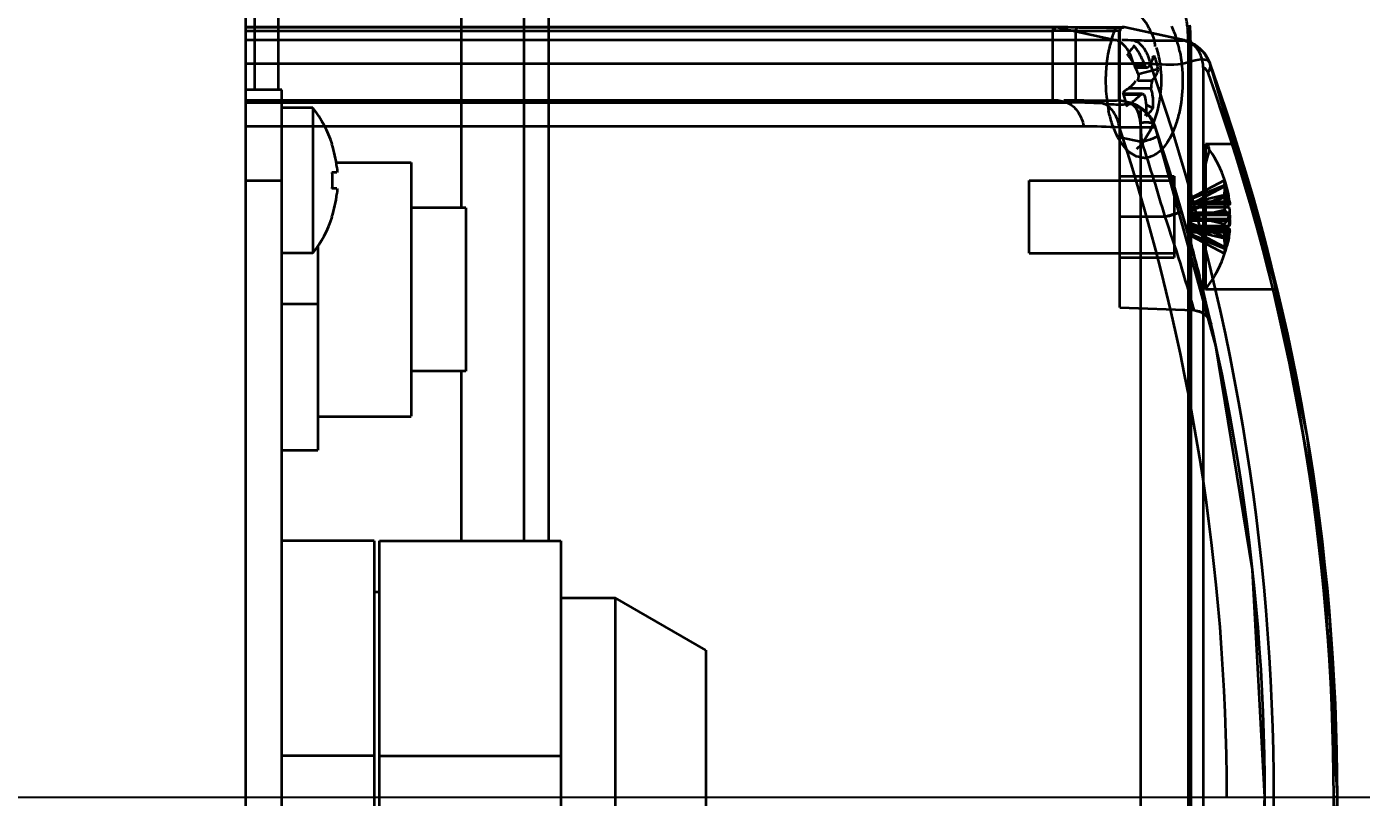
# Model space of a CAD drawing. Header units: millimetres. Extents: x 4086 to 8300, y 123 to 1549.
# Drawn here: x 7056.49 to 7073.06, y 1292.01 to 1301.56 of the extents above; entities that cross this region are included whole.
import ezdxf

# ---------------------------------------------------------------- set-up
doc = ezdxf.new("R2010")
doc.units = ezdxf.units.MM
doc.linetypes.add('PHANTOM', pattern=[0.8, 0.45, -0.05, 0.1, -0.05, 0.1, -0.05])
doc.layers.add('中心线', color=7, linetype='Continuous')
doc.layers.add('标注', color=7, linetype='Continuous', lineweight=25)
doc.layers.add('粗线', color=7, linetype='PHANTOM', lineweight=35)
doc.styles.get("Standard").update_dxf_attribs({"font": 'simsun.ttc'})
doc.dimstyles.new('直线标注', dxfattribs={"dimtxt": 7, "dimasz": 3, "dimexe": 1.25, "dimexo": 0.625, "dimtad": 1, "dimlfac": 4, "dimdsep": 46, "dimtxsty": 'Standard', "dimcen": 2.5, "dimadec": 0, "dimazin": 0, "dimtm": 1e-09, "dimtfac": 1, "dimtmove": 0, "dimatfit": 3, "dimfxl": 1, "dimarcsym": 0})

# ---------------------------------------------------------------- blocks, each defined once
blk = doc.blocks.new('*D2408')
at = {"layer": 'Defpoints', "color": 0}
for p in [(7052.396, 1319.006), (7119.73, 1319.006), (7048.855, 1265.006)]:
    blk.add_point(p, dxfattribs=at)
at = {"layer": '标注', "color": 0, "linetype": 'Continuous', "lineweight": -2}
for p, q in [((7053.021, 1319.006), (7120.98, 1319.006)), ((7119.73, 1268.006), (7119.73, 1316.006)), ((7049.48, 1265.006), (7120.98, 1265.006))]:
    blk.add_line(p, q, dxfattribs=at)
at = {"layer": '标注', "color": 0}
for points in [[(7120.23, 1316.006), (7119.23, 1316.006), (7119.73, 1319.006)], [(7119.23, 1268.006), (7120.23, 1268.006), (7119.73, 1265.006)]]:
    blk.add_solid(points, dxfattribs=at)
at = {"layer": '标注', "color": 0, "insert": (7112.105, 1291.614), "char_height": 7, "attachment_point": 2, "rotation": 90}
blk.add_mtext('240', dxfattribs=at)
blk = doc.blocks.new('*D2409')
at = {"layer": 'Defpoints', "color": 0}
for p in [(7040.188, 1314.506), (7100.535, 1314.506), (7038.47, 1269.506)]:
    blk.add_point(p, dxfattribs=at)
at = {"layer": '标注', "color": 0, "linetype": 'Continuous', "lineweight": -2}
for p, q in [((7040.813, 1314.506), (7101.785, 1314.506)), ((7100.535, 1272.506), (7100.535, 1311.506)), ((7039.095, 1269.506), (7101.785, 1269.506))]:
    blk.add_line(p, q, dxfattribs=at)
at = {"layer": '标注', "color": 0}
for points in [[(7101.035, 1311.506), (7100.035, 1311.506), (7100.535, 1314.506)], [(7100.035, 1272.506), (7101.035, 1272.506), (7100.535, 1269.506)]]:
    blk.add_solid(points, dxfattribs=at)
at = {"layer": '标注', "color": 0, "insert": (7092.91, 1291.867), "char_height": 7, "attachment_point": 2, "rotation": 90}
blk.add_mtext('200', dxfattribs=at)
blk = doc.blocks.new('*D2410')
at = {"layer": 'Defpoints', "color": 0}
for p in [(6993.055, 1307.449), (7059.205, 1269.313), (6993.055, 1247.789)]:
    blk.add_point(p, dxfattribs=at)
at = {"layer": '标注', "color": 0, "linetype": 'Continuous', "lineweight": -2}
for p, q in [((6993.055, 1306.824), (6993.055, 1246.539)), ((7059.205, 1268.688), (7059.205, 1246.539)), ((7056.205, 1247.789), (6996.055, 1247.789))]:
    blk.add_line(p, q, dxfattribs=at)
at = {"layer": '标注', "color": 0}
for points in [[(6996.055, 1248.289), (6996.055, 1247.289), (6993.055, 1247.789)], [(7056.205, 1247.289), (7056.205, 1248.289), (7059.205, 1247.789)]]:
    blk.add_solid(points, dxfattribs=at)
at = {"layer": '标注', "color": 0, "insert": (7026.13, 1259.737), "char_height": 7, "attachment_point": 2}
blk.add_mtext('294{\\A1;\\H0.7x;\\S+0.05^  0;}', dxfattribs=at)

msp = doc.modelspace()

# ---------------------------------------------------------------- linework, layer by layer
at = {"layer": '中心线'}
msp.add_line((6726.11978, 1292.0064), (7085.08608, 1292.0064), dxfattribs=at)
at = {"layer": '粗线', "linetype": 'Continuous'}
for p, q in [((7059.20495, 1314.69942), (7059.20495, 1269.31338)), ((7061.88245, 1303.6254), (7061.88245, 1299.31887)), ((7062.66188, 1303.6254), (7062.66188, 1295.18761)), ((7062.96923, 1295.18761), (7062.96923, 1303.6254)), ((7059.31745, 1302.0189), (7059.31745, 1300.7814)), ((7059.61354, 1300.7814), (7059.61354, 1302.049)), ((7069.41204, 1301.55782), (7059.20495, 1301.5579)), ((7059.20495, 1301.55704), (7069.27703, 1301.55704)), ((7059.20495, 1301.51306), (7069.24138, 1301.51306)), ((7069.22254, 1301.51306), (7069.22254, 1300.64784)), ((7069.27698, 1301.55705), (7070.01402, 1301.39667)), ((7069.76772, 1301.55432), (7069.41204, 1301.55782)), ((7069.50961, 1301.51162), (7069.50961, 1300.64783)), ((7069.88307, 1301.55388), (7069.76772, 1301.55432)), ((7069.9707, 1301.5541), (7069.88307, 1301.55388)), ((7070.04921, 1301.51307), (7070.06007, 1301.5122)), ((7070.04921, 1300.64811), (7070.04921, 1301.5122)), ((7070.06013, 1298.0814), (7070.06013, 1301.52439)), ((7070.10323, 1301.55625), (7070.10927, 1301.55679)), ((7070.1129, 1301.55707), (7070.11467, 1301.55703)), ((7070.85284, 1301.3964), (7070.11467, 1301.55703)), ((7070.85802, 1301.39548), (7070.1147, 1301.55703)), ((7070.01402, 1301.39667), (7059.20495, 1301.39667)), ((7070.17636, 1301.25406), (7070.15752, 1301.23247)), ((7070.20228, 1301.28429), (7070.17636, 1301.25406)), ((7070.90836, 1301.37945), (7070.9385, 1301.37945)), ((7070.90836, 1301.37945), (7070.90836, 1282.63335)), ((7070.9385, 1301.37945), (7070.9385, 1282.63335)), ((7059.20495, 1301.10867), (7070.22715, 1301.10867)), ((7070.36909, 1301.08761), (7070.2378, 1301.08761)), ((7070.38402, 1301.06314), (7070.36909, 1301.08761)), ((7070.4945, 1301.18094), (7070.48428, 1301.20885)), ((7070.52079, 1301.09595), (7070.51276, 1301.12448)), ((7071.18077, 1301.10532), (7071.12104, 1301.21843)), ((7071.18076, 1301.10539), (7071.1799, 1301.1078)), ((7070.40063, 1301.05444), (7070.25382, 1301.05444)), ((7070.28664, 1300.91943), (7070.27195, 1300.89447)), ((7070.53462, 1301.03836), (7070.27931, 1300.97111)), ((7070.40062, 1301.05444), (7070.38402, 1301.06314)), ((7070.41531, 1301.06382), (7070.40062, 1301.05444)), ((7071.09412, 1301.05967), (7071.09412, 1282.95313)), ((7059.65495, 1300.7814), (7059.20495, 1300.7814)), ((7059.65495, 1283.2314), (7059.65495, 1300.7814)), ((7070.09536, 1300.74944), (7070.10476, 1300.72056)), ((7070.16377, 1300.80089), (7070.45377, 1300.80089)), ((7070.46566, 1300.89333), (7070.28385, 1300.89333)), ((7070.45588, 1300.86837), (7070.46566, 1300.89333)), ((7069.28866, 1300.64803), (7059.20495, 1300.64796)), ((7059.20495, 1300.62458), (7069.39644, 1300.62458)), ((7069.39644, 1300.62458), (7069.28866, 1300.64803)), ((7070.16703, 1300.62458), (7070.05928, 1300.64802)), ((7070.10476, 1300.72056), (7070.11377, 1300.69185)), ((7070.11377, 1300.69185), (7070.12237, 1300.66332)), ((7070.34194, 1300.73336), (7070.12237, 1300.73336)), ((7070.12237, 1300.72398), (7070.3223, 1300.72398)), ((7070.13834, 1300.60686), (7070.14571, 1300.57895)), ((7070.16247, 1300.61069), (7070.16701, 1300.62458)), ((7070.3223, 1300.72398), (7070.34194, 1300.73336)), ((7070.34194, 1300.73336), (7070.3585, 1300.72466)), ((7070.3585, 1300.72466), (7070.36852, 1300.70019)), ((7070.38194, 1300.59977), (7070.47247, 1300.55533)), ((7060.04273, 1300.5564), (7059.65495, 1300.5564)), ((7060.04273, 1300.5564), (7060.04273, 1298.7564)), ((7070.3147, 1300.56339), (7070.3147, 1283.44941)), ((7070.38722, 1300.45464), (7070.40309, 1300.47059)), ((7070.45994, 1300.53775), (7070.47247, 1300.55533)), ((7069.61143, 1300.32835), (7059.20495, 1300.32835)), ((7070.34059, 1300.11897), (7070.44488, 1300.28886)), ((7070.5401, 1300.20171), (7070.49786, 1300.32835)), ((7060.2804, 1300.1098), (7060.27743, 1300.10808)), ((7070.33434, 1300.13106), (7070.06013, 1300.19072)), ((7071.12292, 1300.09755), (7071.12259, 1300.10682)), ((7071.51649, 1300.1064), (7071.12292, 1300.1064)), ((7071.12292, 1300.1064), (7071.12292, 1298.3064)), ((7060.33957, 1299.7554), (7060.27743, 1299.7554)), ((7060.33957, 1299.8814), (7061.2637, 1299.8814)), ((7060.3424, 1299.76445), (7060.33957, 1299.7554)), ((7061.2637, 1299.8808), (7061.2637, 1296.732)), ((7059.20495, 1299.6564), (7059.65495, 1299.6564)), ((7060.27908, 1299.59037), (7060.27743, 1299.5574)), ((7060.28007, 1299.68942), (7060.2804, 1299.6564)), ((7068.93513, 1299.6564), (7070.73513, 1299.6564)), ((7068.93513, 1298.7564), (7068.93513, 1299.6564)), ((7070.06013, 1299.71265), (7070.73513, 1299.71265)), ((7070.73513, 1299.71265), (7070.73513, 1298.70015)), ((7070.94438, 1299.44126), (7071.35761, 1299.66079)), ((7070.94438, 1299.42806), (7071.35761, 1299.59881)), ((7071.35761, 1299.59272), (7070.94438, 1299.42609)), ((7071.35761, 1299.58329), (7070.94438, 1299.36375)), ((7071.35761, 1299.59881), (7071.35926, 1299.56978)), ((7071.35926, 1299.57646), (7071.36025, 1299.54656)), ((7060.33957, 1299.5574), (7060.27743, 1299.5574)), ((7060.33957, 1299.5574), (7060.3424, 1299.54835)), ((7060.3424, 1299.52366), (7060.33957, 1299.4899)), ((7060.3424, 1299.54835), (7060.3424, 1299.52366)), ((7071.35761, 1299.47431), (7070.94438, 1299.38092)), ((7071.35761, 1299.46052), (7070.94438, 1299.28978)), ((7070.94438, 1299.28438), (7071.35761, 1299.45101)), ((7070.94438, 1298.97154), (7070.94438, 1299.44126)), ((7071.35761, 1299.46052), (7071.35926, 1299.48423)), ((7071.35926, 1299.47527), (7071.35761, 1299.45101)), ((7071.35926, 1299.47527), (7071.36025, 1299.50769)), ((7071.36025, 1299.55382), (7071.36058, 1299.52306)), ((7071.36025, 1299.49929), (7071.36058, 1299.53089)), ((7061.9387, 1299.3189), (7061.2637, 1299.3189)), ((7061.9387, 1299.31887), (7061.9387, 1297.29393)), ((7070.93348, 1298.89933), (7070.82932, 1299.26901)), ((7070.94438, 1299.39837), (7071.41975, 1299.39837)), ((7070.94438, 1299.39471), (7071.41975, 1299.39471)), ((7071.41975, 1299.39354), (7070.94438, 1299.39354)), ((7071.42296, 1299.37435), (7070.94438, 1299.37435)), ((7071.41975, 1299.36268), (7070.94438, 1299.36268)), ((7071.42216, 1299.35729), (7070.94438, 1299.35729)), ((7071.41975, 1299.32086), (7070.94438, 1299.32086)), ((7070.94438, 1299.19872), (7071.35761, 1299.29211)), ((7071.41975, 1299.25642), (7070.94438, 1299.25642)), ((7070.94438, 1299.25183), (7071.41975, 1299.25183)), ((7071.42258, 1299.22176), (7071.41975, 1299.25642)), ((7060.27743, 1299.20472), (7060.2804, 1299.203)), ((7070.62107, 1299.2064), (7070.06013, 1299.2064)), ((7070.94438, 1299.23232), (7071.41975, 1299.23232)), ((7070.94438, 1299.21408), (7071.35761, 1299.12069)), ((7070.94438, 1299.18048), (7071.41975, 1299.18048)), ((7070.94438, 1299.16097), (7071.41975, 1299.16097)), ((7071.41975, 1299.15638), (7070.94438, 1299.15638)), ((7070.94438, 1299.12842), (7071.35761, 1298.96179)), ((7071.35761, 1298.95228), (7070.94438, 1299.12302)), ((7071.41975, 1299.09194), (7070.94438, 1299.09194)), ((7071.41975, 1299.15638), (7071.42258, 1299.19103)), ((7071.42258, 1299.22594), (7071.42258, 1299.18686)), ((7071.42216, 1299.05551), (7070.94438, 1299.05551)), ((7071.41975, 1299.05012), (7070.94438, 1299.05012)), ((7071.35761, 1298.82951), (7070.94438, 1299.04905)), ((7071.42296, 1299.03845), (7070.94438, 1299.03845)), ((7071.35761, 1298.93849), (7070.94438, 1299.03188)), ((7071.41975, 1299.01926), (7070.94438, 1299.01926)), ((7070.94438, 1299.01809), (7071.41975, 1299.01809)), ((7070.94438, 1299.01443), (7071.41975, 1299.01443)), ((7071.35761, 1298.82008), (7070.94438, 1298.98671)), ((7070.94438, 1298.98474), (7071.35761, 1298.81399)), ((7070.94438, 1298.97154), (7071.35761, 1298.75201)), ((7071.35761, 1298.95228), (7071.35926, 1298.92857)), ((7071.36058, 1298.88191), (7071.36025, 1298.91351)), ((7060.04273, 1298.7564), (7059.65495, 1298.7564)), ((7060.10495, 1298.84639), (7060.10495, 1296.31095)), ((7068.93513, 1298.7564), (7070.73513, 1298.7564)), ((7071.04791, 1298.4669), (7070.93348, 1298.89933)), ((7071.35926, 1298.84301), (7071.35761, 1298.81399)), ((7071.36025, 1298.86624), (7071.35926, 1298.83634)), ((7071.36058, 1298.88974), (7071.36025, 1298.85898)), ((7070.06013, 1298.70015), (7070.73513, 1298.70015)), ((7071.12992, 1298.13698), (7071.04791, 1298.4669)), ((7072.01485, 1298.3064), (7071.12292, 1298.3064)), ((7059.65495, 1298.128), (7060.10495, 1298.128)), ((7071.18105, 1297.92139), (7071.12759, 1298.1466)), ((7070.06013, 1298.0814), (7070.98047, 1298.04926)), ((7071.19186, 1297.8747), (7071.17569, 1297.94439)), ((7061.9387, 1297.2939), (7061.2637, 1297.2939)), ((7061.88245, 1297.2939), (7061.88245, 1295.18761)), ((7060.10495, 1296.7314), (7061.2637, 1296.7314)), ((7059.65495, 1296.31095), (7060.10495, 1296.31095)), ((7060.80245, 1295.18761), (7059.65495, 1295.18761)), ((7060.80245, 1295.18761), (7060.80245, 1285.11269)), ((7060.86995, 1295.18761), (7063.11995, 1295.18761)), ((7060.86995, 1285.11269), (7060.86995, 1295.18761)), ((7063.11995, 1295.18761), (7063.11995, 1285.11269)), ((7060.86995, 1294.5489), (7060.80245, 1294.5489)), ((7063.11995, 1294.4814), (7063.79495, 1294.4814)), ((7064.91995, 1293.83188), (7063.79495, 1294.4814)), ((7063.79495, 1294.4814), (7063.79495, 1290.4314)), ((7064.91995, 1293.83136), (7064.91995, 1291.08144)), ((7060.80245, 1292.51994), (7059.65495, 1292.51994)), ((7060.86995, 1292.51994), (7063.11995, 1292.51994)), ((7072.76013, 1292.0064), (7072.71487, 1292.0064))]:
    msp.add_line(p, q, dxfattribs=at)
for points in [[(7070.08966, 1301.55698), (7070.08278, 1301.55645), (7070.07104, 1301.55588), (7070.05436, 1301.55533), (7070.03235, 1301.55483), (7070.00461, 1301.55441), (7069.9707, 1301.5541)], [(7070.06013, 1301.51305), (7070.06808, 1301.5386), (7070.08914, 1301.55512), (7070.1147, 1301.55703)], [(7070.11464, 1301.55704), (7070.08796, 1301.55469), (7070.06804, 1301.53865)], [(7070.11451, 1301.55707), (7070.10587, 1301.55808), (7070.10278, 1301.55806), (7070.10073, 1301.55797), (7070.09889, 1301.55784), (7070.09695, 1301.55768), (7070.09479, 1301.55749), (7070.09232, 1301.55725), (7070.0895, 1301.55697)], [(7070.24276, 1301.33316), (7070.22975, 1301.31721), (7070.21626, 1301.30092), (7070.20228, 1301.28429)], [(7070.84852, 1301.39422), (7070.84926, 1301.39578), (7070.85032, 1301.3966), (7070.85288, 1301.39639)], [(7071.17959, 1301.10867), (7071.10583, 1301.23993), (7070.99263, 1301.33968), (7070.85288, 1301.39639)], [(7071.17961, 1301.1086), (7071.1087, 1301.23625), (7070.99773, 1301.33641), (7070.85757, 1301.39533)], [(7070.51276, 1301.12448), (7070.50399, 1301.15281), (7070.4945, 1301.18094)], [(7070.53462, 1301.03836), (7070.52808, 1301.06724), (7070.52079, 1301.09595)], [(7072.76013, 1292.0064), (7072.67083, 1294.19976), (7072.38431, 1296.49562), (7071.88653, 1298.81876), (7071.17959, 1301.10867)], [(7072.7601, 1292.0211), (7072.58099, 1295.11153), (7072.05073, 1298.15485), (7071.18074, 1301.10531)], [(7070.28385, 1300.98691), (7070.29099, 1300.95323), (7070.28664, 1300.91943)], [(7071.15411, 1300.99486), (7071.13872, 1301.02328), (7071.11794, 1301.04491), (7071.09412, 1301.05967)], [(7070.45377, 1300.80089), (7070.45153, 1300.83457), (7070.45588, 1300.86837)], [(7070.05928, 1300.64802), (7070.0572, 1300.64825), (7070.05384, 1300.64827), (7070.04921, 1300.64811)], [(7070.12237, 1300.66332), (7070.13056, 1300.63498), (7070.13834, 1300.60686)], [(7070.49779, 1300.32855), (7070.42409, 1300.46417), (7070.30894, 1300.56695), (7070.16703, 1300.62458)], [(7070.49788, 1300.32829), (7070.45366, 1300.42222), (7070.39398, 1300.49858), (7070.32149, 1300.55886), (7070.24887, 1300.5983), (7070.17525, 1300.62271)], [(7070.49786, 1300.32835), (7070.46285, 1300.40672), (7070.41589, 1300.47434), (7070.35865, 1300.5312), (7070.29692, 1300.57416), (7070.23716, 1300.60314), (7070.17525, 1300.62271)], [(7070.40309, 1300.47059), (7070.4183, 1300.48688), (7070.43285, 1300.50351)], [(7070.43285, 1300.50351), (7070.44674, 1300.52047), (7070.45994, 1300.53775)], [(7071.86011, 1292.00905), (7071.70726, 1294.82714), (7071.25199, 1297.60759), (7070.50307, 1300.31271)], [(7070.82933, 1299.26901), (7070.68908, 1299.73671), (7070.5401, 1300.20171)], [(7060.27743, 1299.7554), (7060.27908, 1299.72243), (7060.28007, 1299.68942)], [(7060.33957, 1299.8229), (7060.3424, 1299.78912), (7060.3424, 1299.76445)], [(7060.2804, 1299.6564), (7060.28007, 1299.62338), (7060.27908, 1299.59037)], [(7071.36058, 1299.62362), (7071.36025, 1299.63637), (7071.35926, 1299.64876), (7071.35761, 1299.66079)], [(7071.35761, 1299.58329), (7071.35926, 1299.59707), (7071.36025, 1299.61051), (7071.36058, 1299.62362)], [(7071.35761, 1299.47431), (7071.35926, 1299.44434), (7071.36025, 1299.4142), (7071.36058, 1299.38388)], [(7071.05415, 1298.44243), (7070.95234, 1298.8301), (7070.82933, 1299.26901)], [(7071.36058, 1299.38388), (7071.36025, 1299.35342), (7071.35926, 1299.32282), (7071.35761, 1299.29211)], [(7071.41975, 1299.39837), (7071.42258, 1299.37083), (7071.42258, 1299.35779), (7071.41975, 1299.36268)], [(7071.41975, 1299.39471), (7071.42258, 1299.37686), (7071.42258, 1299.37644), (7071.41975, 1299.39354)], [(7071.41975, 1299.23232), (7071.42258, 1299.25388), (7071.42258, 1299.28625), (7071.41975, 1299.32086)], [(7071.36058, 1299.02892), (7071.36025, 1299.05938), (7071.35926, 1299.08998), (7071.35761, 1299.12069)], [(7071.41975, 1299.18048), (7071.42258, 1299.15892), (7071.42258, 1299.12655), (7071.41975, 1299.09194)], [(7071.35761, 1298.93849), (7071.35926, 1298.96845), (7071.36025, 1298.9986), (7071.36058, 1299.02892)], [(7071.36025, 1298.90511), (7071.35926, 1298.93753), (7071.35761, 1298.96179)], [(7071.41975, 1299.01443), (7071.42258, 1299.04197), (7071.42258, 1299.05501), (7071.41975, 1299.05012)], [(7071.41975, 1299.01809), (7071.42258, 1299.03594), (7071.42258, 1299.03636), (7071.41975, 1299.01926)], [(7071.14915, 1298.05684), (7071.09614, 1298.2751), (7071.02285, 1298.56422), (7070.93177, 1298.9056)], [(7071.35761, 1298.82951), (7071.35926, 1298.81573), (7071.36025, 1298.80229), (7071.36058, 1298.78918)], [(7071.36058, 1298.78918), (7071.36025, 1298.77643), (7071.35926, 1298.76404), (7071.35761, 1298.75201)], [(7070.98041, 1298.04926), (7071.04422, 1298.03769), (7071.10662, 1298.00509), (7071.15913, 1297.95015), (7071.1918, 1297.87499)], [(7070.98041, 1298.04926), (7071.07445, 1298.0249), (7071.14967, 1297.96303), (7071.1918, 1297.87499)], [(7070.50311, 1283.7001), (7071.25179, 1286.40422), (7071.70726, 1289.18639), (7071.86011, 1292.00905)], [(7071.18079, 1282.90749), (7072.05264, 1285.86621), (7072.58299, 1288.9194), (7072.7601, 1292.0211)]]:
    msp.add_lwpolyline(points, dxfattribs=at)
for centre, radius, start, end in [((7069.29328, 1301.39772), 1.6141, 5.788873, 12.032436), ((7068.93786, 1301.38), 2.00064, 359.984473, 5.800155), ((7069.27923, 1283.68103), 17.83208, 89.259765, 90.12164), ((7069.31521, 1283.22054), 18.3366, 89.269591, 90.119848), ((7071.2374, 1300.9995), 1.34361, 161.203947, 163.793627), ((7070.10513, 1301.51305), 0.045, 77.725934, 180), ((7069.35994, 1300.96314), 1.47245, 11.748301, 17.210086), ((7069.1336, 1301.38003), 1.77476, 359.98138, 5.836941), ((7071.57603, 1300.91793), 1.69217, 168.483541, 172.56915), ((7071.4501, 1300.94261), 1.56385, 166.93321, 168.448294), ((7071.36055, 1300.96387), 1.47181, 163.799792, 166.9514), ((7069.87601, 1301.00079), 0.48431, 37.213904, 42.308911), ((7069.83455, 1300.96971), 0.53613, 31.84194, 37.178307), ((7069.10984, 1300.89339), 1.46606, 7.347087, 16.432538), ((7070.75725, 1300.95372), 0.44985, 19.696998, 78.293711), ((7070.75593, 1300.95696), 0.45, 19.700542, 77.279958), ((7071.74756, 1300.89548), 1.86516, 172.566546, 178.870099), ((7069.73682, 1300.85993), 0.5515, 31.889834, 34.707186), ((7070.22658, 1294.31725), 6.79141, 88.20762, 89.9952), ((7044.17844, 1292.00144), 27.79382, 0.010858, 19.12018), ((7069.10627, 1300.89277), 1.46968, 5.880731, 7.353197), ((7045.76013, 1292.0064), 27, 340.298454, 19.701556), ((7071.77747, 1300.89385), 1.8951, 178.838693, 180.11144), ((7069.11361, 1300.89381), 1.4623, 352.930305, 5.883059), ((7046.05273, 1292.0064), 26.66214, 340.298317, 19.701683), ((7071.74678, 1300.89254), 1.86441, 180.0732, 187.869021), ((7070.08911, 1300.65237), 0.38231, 14.916526, 22.621165), ((7070.06598, 1300.64628), 0.40624, 10.154969, 14.906766), ((7069.42358, 1294.09642), 6.52821, 86.253779, 90.238155), ((7071.56311, 1300.86757), 1.67905, 187.88301, 191.777862), ((7069.84167, 1301.14355), 0.63451, 297.884587, 300.926336), ((7070.07135, 1300.18487), 0.45, 18.593371, 77.723619), ((7069.8483, 1301.13224), 0.6214, 300.937665, 305.532818), ((7069.10621, 1300.8963), 1.47003, 335.593258, 347.95166), ((7069.11783, 1300.89331), 1.45805, 347.971299, 351.713558), ((7069.11514, 1300.89372), 1.46077, 351.712607, 352.926172), ((7058.88995, 1299.6564), 1.4625, 18.060208, 37.979872), ((7069.6081, 1293.93211), 6.39625, 85.994145, 89.970223), ((7070.279, 1289.58154), 10.73353, 88.803867, 91.196293), ((7044.7625, 1291.99538), 26.62488, 0.023725, 18.203315), ((7051.20669, 1298.73679), 19.1784, 4.169075, 4.879199), ((7045.76013, 1292.0064), 26.1, 341.406692, 18.593307), ((7058.88995, 1299.6564), 1.45915, 6.552172, 18.032352), ((7045.76582, 1292.00573), 25.87726, 16.156529, 18.300146), ((7069.97189, 1299.20718), 1.4606, 6.580623, 37.998043), ((7070.44306, 1300.33175), 0.41683, 227.295656, 231.771011), ((7070.36024, 1300.17715), 0.2395, 270.058406, 281.217799), ((7058.88995, 1299.6564), 1.45915, 341.967648, 353.447828), ((7069.98656, 1301.6947), 2.56793, 284.305308, 289.158938), ((7070.03056, 1301.54835), 2.41525, 284.151789, 289.312451), ((7058.88995, 1299.6564), 1.4625, 322.020128, 341.939792), ((7053.04164, 1293.11274), 18.60561, 15.386236, 19.118156), ((7053.0432, 1293.11322), 18.60398, 15.386081, 19.118328), ((7053.03898, 1293.11192), 18.6084, 15.386499, 19.117861), ((7069.97052, 1299.20622), 1.46208, 322.016394, 353.407931), ((7044.14095, 1292.01755), 27.8313, 340.893056, 359.977677)]:
    msp.add_arc(centre, radius, start, end, dxfattribs=at)
for points, knots in [([(7070.445, 1301.4985), (7070.43104, 1301.52928), (7070.37827, 1301.63165), (7070.29853, 1301.72639), (7070.2258, 1301.76451)], [0, 0, 0, 0, 0.29158312, 1, 1, 1, 1]), ([(7070.04921, 1301.5122), (7069.9968, 1301.50674), (7069.81637, 1301.51137), (7069.63679, 1301.5099), (7069.50961, 1301.51162)], [0, 0, 0, 0, 0.29290405, 1, 1, 1, 1]), ([(7069.5485, 1301.55569), (7069.64104, 1301.55435), (7069.82583, 1301.55466), (7070.01115, 1301.54904), (7070.10323, 1301.55625)], [0, 0, 0, 0, 0.5005203, 1, 1, 1, 1]), ([(7070.22715, 1301.10866), (7070.21176, 1301.17479), (7070.16589, 1301.29218), (7070.0664, 1301.37913), (7070.01402, 1301.39667)], [0, 0, 0, 0, 0.55141092, 1, 1, 1, 1]), ([(7070.43899, 1301.10533), (7070.42487, 1301.1718), (7070.38158, 1301.28976), (7070.28247, 1301.3773), (7070.23042, 1301.39418)], [0, 0, 0, 0, 0.55395201, 1, 1, 1, 1]), ([(7070.84859, 1301.39418), (7070.84735, 1301.39043), (7070.82778, 1301.39186), (7070.80102, 1301.38725), (7070.74755, 1301.38802), (7070.64354, 1301.38672), (7070.46765, 1301.38893), (7070.31669, 1301.39185), (7070.23042, 1301.39418)], [0, 0, 0, 0, 0.01917583, 0.07006243, 0.15255541, 0.26610202, 0.58159102, 1, 1, 1, 1]), ([(7070.33347, 1301.17082), (7070.32704, 1301.18474), (7070.31348, 1301.2125), (7070.29821, 1301.23937), (7070.28999, 1301.25256)], [0, 0, 0, 0, 0.4966766, 1, 1, 1, 1]), ([(7071.09412, 1301.05967), (7071.09412, 1301.11181), (7071.07436, 1301.21351), (7070.98969, 1301.33791), (7070.90273, 1301.38531), (7070.85802, 1301.39548)], [0, 0, 0, 0, 0.35644963, 0.68654038, 1, 1, 1, 1]), ([(7070.19019, 1301.17394), (7070.18395, 1301.18293), (7070.17075, 1301.20076), (7070.15637, 1301.21765), (7070.14879, 1301.22592)], [0, 0, 0, 0, 0.49380313, 1, 1, 1, 1]), ([(7070.25525, 1301.05466), (7070.24793, 1301.07112), (7070.23248, 1301.104), (7070.21474, 1301.13575), (7070.20508, 1301.15127)], [0, 0, 0, 0, 0.49634146, 1, 1, 1, 1]), ([(7070.36909, 1301.08761), (7070.36338, 1301.10151), (7070.3519, 1301.12942), (7070.33982, 1301.15707), (7070.33347, 1301.17082)], [0, 0, 0, 0, 0.49819756, 1, 1, 1, 1]), ([(7070.41531, 1301.06382), (7070.42063, 1301.07198), (7070.43115, 1301.08815), (7070.44117, 1301.10463), (7070.44586, 1301.11294)], [0, 0, 0, 0, 0.50535604, 1, 1, 1, 1]), ([(7070.43897, 1301.10533), (7070.57241, 1301.10658), (7070.77546, 1301.05001), (7071.14233, 1301.21248), (7071.18074, 1301.10533)], [0, 0, 0, 0, 0.53966058, 1, 1, 1, 1]), ([(7070.44586, 1301.11294), (7070.45035, 1301.12089), (7070.45854, 1301.13654), (7070.46501, 1301.15304), (7070.46739, 1301.16122)], [0, 0, 0, 0, 0.51747231, 1, 1, 1, 1]), ([(7070.46739, 1301.16122), (7070.46952, 1301.1685), (7070.47256, 1301.18305), (7070.47199, 1301.19803), (7070.4706, 1301.20508)], [0, 0, 0, 0, 0.5136954, 1, 1, 1, 1]), ([(7071.15411, 1300.99486), (7071.16904, 1301.01364), (7071.18597, 1301.0499), (7071.1842, 1301.08987), (7071.1796, 1301.10865)], [0, 0, 0, 0, 0.54907208, 1, 1, 1, 1]), ([(7070.28385, 1300.98691), (7070.27921, 1300.99822), (7070.26989, 1301.02089), (7070.26024, 1301.04343), (7070.25525, 1301.05466)], [0, 0, 0, 0, 0.49856966, 1, 1, 1, 1]), ([(7070.49473, 1300.94234), (7070.48933, 1300.93404), (7070.47676, 1300.91713), (7070.46226, 1300.90185), (7070.45421, 1300.8942)], [0, 0, 0, 0, 0.47135899, 1, 1, 1, 1]), ([(7070.53462, 1301.03836), (7070.52996, 1301.02239), (7070.52012, 1300.98902), (7070.50462, 1300.95753), (7070.49473, 1300.94234)], [0, 0, 0, 0, 0.4785925, 1, 1, 1, 1]), ([(7070.21807, 1300.84548), (7070.226, 1300.85309), (7070.24069, 1300.86829), (7070.2536, 1300.88509), (7070.25906, 1300.89361)], [0, 0, 0, 0, 0.52069527, 1, 1, 1, 1]), ([(7069.39644, 1300.62458), (7069.44987, 1300.60669), (7069.55112, 1300.51687), (7069.59658, 1300.39628), (7069.61143, 1300.32835)], [0, 0, 0, 0, 0.44761823, 1, 1, 1, 1]), ([(7070.04921, 1300.64811), (7069.96099, 1300.64363), (7069.78096, 1300.64727), (7069.60114, 1300.64705), (7069.5096, 1300.64783)], [0, 0, 0, 0, 0.49104431, 1, 1, 1, 1]), ([(7069.85008, 1300.61069), (7069.87234, 1300.60988), (7069.95541, 1300.60422), (7070.0603, 1300.59471), (7070.14152, 1300.60602), (7070.16244, 1300.61069)], [0, 0, 0, 0, 0.21422615, 0.79646732, 1, 1, 1, 1]), ([(7070.05494, 1300.31273), (7070.04304, 1300.38132), (7070.00359, 1300.5032), (7069.90294, 1300.59442), (7069.85012, 1300.61068)], [0, 0, 0, 0, 0.55745901, 1, 1, 1, 1]), ([(7070.50307, 1300.31272), (7070.47315, 1300.39304), (7070.38647, 1300.52306), (7070.24609, 1300.59171), (7070.16244, 1300.61069)], [0, 0, 0, 0, 0.499842, 1, 1, 1, 1]), ([(7070.16703, 1300.62458), (7070.2258, 1300.61167), (7070.29707, 1300.50879), (7070.3114, 1300.41012), (7070.31559, 1300.36801)], [0, 0, 0, 0, 0.58711012, 1, 1, 1, 1]), ([(7070.31559, 1300.36801), (7070.31143, 1300.40998), (7070.29708, 1300.50858), (7070.22594, 1300.61176), (7070.16703, 1300.62458)], [0, 0, 0, 0, 0.41160693, 1, 1, 1, 1]), ([(7070.36852, 1300.70019), (7070.37102, 1300.68632), (7070.37598, 1300.65866), (7070.38027, 1300.63088), (7070.38205, 1300.61698)], [0, 0, 0, 0, 0.5015224, 1, 1, 1, 1]), ([(7070.38205, 1300.61698), (7070.38381, 1300.60327), (7070.38662, 1300.57608), (7070.38728, 1300.54872), (7070.38685, 1300.53524)], [0, 0, 0, 0, 0.50610794, 1, 1, 1, 1]), ([(7070.38439, 1300.50427), (7070.38343, 1300.49693), (7070.38093, 1300.48234), (7070.37712, 1300.46803), (7070.37488, 1300.46101)], [0, 0, 0, 0, 0.50127409, 1, 1, 1, 1]), ([(7070.38685, 1300.53524), (7070.38668, 1300.53004), (7070.38613, 1300.51969), (7070.38506, 1300.50939), (7070.38439, 1300.50427)], [0, 0, 0, 0, 0.50229151, 1, 1, 1, 1]), ([(7070.80303, 1300.53203), (7070.79159, 1300.47604), (7070.74246, 1300.28889), (7070.65111, 1300.10055), (7070.54534, 1300.01202)], [0, 0, 0, 0, 0.29294946, 1, 1, 1, 1]), ([(7070.49786, 1300.32835), (7070.49439, 1300.33867), (7070.44626, 1300.38918), (7070.36876, 1300.37832), (7070.31559, 1300.36801)], [0, 0, 0, 0, 0.16743799, 1, 1, 1, 1]), ([(7070.49786, 1300.32835), (7070.49348, 1300.33933), (7070.47682, 1300.35892), (7070.43249, 1300.37394), (7070.37716, 1300.37727), (7070.33672, 1300.37161), (7070.31559, 1300.36801)], [0, 0, 0, 0, 0.16341066, 0.38693648, 0.67644685, 1, 1, 1, 1]), ([(7070.26866, 1300.05048), (7070.28154, 1300.06007), (7070.30685, 1300.08164), (7070.32954, 1300.10592), (7070.34059, 1300.11897)], [0, 0, 0, 0, 0.4842282, 1, 1, 1, 1]), ([(7070.5401, 1300.20171), (7070.5418, 1300.19659), (7070.50615, 1300.19623), (7070.47788, 1300.17494), (7070.40673, 1300.15673), (7070.36002, 1300.13956), (7070.33434, 1300.13106)], [0, 0, 0, 0, 0.0742694, 0.29101432, 0.62696317, 1, 1, 1, 1]), ([(7071.12292, 1300.1064), (7071.20583, 1300.1064), (7071.07309, 1299.79109), (7071.12292, 1299.65835), (7071.12292, 1299.55871)], [0, 0, 0, 0, 0.45419255, 1, 1, 1, 1]), ([(7070.82933, 1299.26901), (7070.83083, 1299.26384), (7070.79513, 1299.26503), (7070.76614, 1299.24476), (7070.69435, 1299.22935), (7070.64704, 1299.21393), (7070.62107, 1299.2064)], [0, 0, 0, 0, 0.07424024, 0.29096989, 0.62691845, 1, 1, 1, 1]), ([(7070.82933, 1299.26901), (7070.83083, 1299.26384), (7070.79513, 1299.26503), (7070.76614, 1299.24476), (7070.69435, 1299.22935), (7070.64704, 1299.21393), (7070.62107, 1299.2064)], [0, 0, 0, 0, 0.07424024, 0.29096989, 0.62691845, 1, 1, 1, 1]), ([(7070.93437, 1298.89945), (7070.94777, 1298.85046), (7070.97217, 1298.75294), (7071.01027, 1298.60876), (7071.03712, 1298.51414), (7071.04916, 1298.46703)], [0, 0, 0, 0, 0.34058035, 0.67397274, 1, 1, 1, 1])]:
    msp.add_open_spline(points, degree=3, knots=knots, dxfattribs=at)
for points in [[(7069.25799, 1301.55703), (7069.24014, 1301.563), (7069.22254, 1301.53189), (7069.22254, 1301.51306)], [(7069.277, 1301.55705), (7069.25909, 1301.56298), (7069.24136, 1301.53194), (7069.24138, 1301.51307)], [(7069.96544, 1301.43241), (7069.98095, 1301.47791), (7069.99901, 1301.52268), (7070.02028, 1301.56579)], [(7070.69862, 1301.56994), (7070.72604, 1301.51504), (7070.74824, 1301.4574), (7070.76647, 1301.39881)], [(7069.54881, 1301.55569), (7069.52991, 1301.56112), (7069.50974, 1301.53128), (7069.50961, 1301.51162)], [(7070.10323, 1301.55625), (7070.08048, 1301.56101), (7070.04919, 1301.53544), (7070.04921, 1301.5122)], [(7070.2308, 1301.39419), (7070.18247, 1301.39549), (7070.13412, 1301.39681), (7070.08577, 1301.3966)], [(7070.4455, 1301.49879), (7070.47245, 1301.44296), (7070.49709, 1301.38049), (7070.49198, 1301.3187)], [(7070.80155, 1301.26295), (7070.82662, 1301.14315), (7070.83835, 1301.02003), (7070.83859, 1300.89764)], [(7070.09536, 1300.74944), (7070.13764, 1300.77961), (7070.18059, 1300.80952), (7070.21807, 1300.84548)], [(7070.83859, 1300.89764), (7070.83883, 1300.77519), (7070.82756, 1300.65199), (7070.80303, 1300.53203)], [(7069.5096, 1300.64783), (7069.46114, 1300.64825), (7069.41269, 1300.6486), (7069.36423, 1300.64831)], [(7070.3223, 1300.72398), (7070.28644, 1300.68957), (7070.24989, 1300.65543), (7070.20944, 1300.62656)], [(7070.47247, 1300.55533), (7070.47421, 1300.60954), (7070.47545, 1300.66452), (7070.46585, 1300.7179)], [(7069.95863, 1300.37591), (7069.94288, 1300.42478), (7069.92992, 1300.4746), (7069.91941, 1300.52485)], [(7070.02234, 1300.21786), (7069.99696, 1300.26868), (7069.97606, 1300.32185), (7069.95863, 1300.37591)], [(7070.16036, 1300.02543), (7070.10231, 1300.07892), (7070.05761, 1300.14724), (7070.02234, 1300.21786)], [(7070.36048, 1299.93765), (7070.29795, 1299.93765), (7070.23428, 1299.96565), (7070.18512, 1300.00431)], [(7070.54534, 1300.01202), (7070.50569, 1299.97884), (7070.45755, 1299.95222), (7070.40683, 1299.94223)], [(7071.35761, 1299.58329), (7071.37765, 1299.52664), (7071.39797, 1299.46912), (7071.40541, 1299.4095)], [(7071.41975, 1299.39837), (7071.41233, 1299.45782), (7071.40464, 1299.51817), (7071.38466, 1299.57465)], [(7071.41975, 1299.36268), (7071.40776, 1299.40354), (7071.38484, 1299.44157), (7071.35761, 1299.47431)], [(7071.35761, 1299.46052), (7071.3774, 1299.41702), (7071.39784, 1299.37255), (7071.40541, 1299.32536)], [(7071.35761, 1299.45101), (7071.37736, 1299.40863), (7071.39782, 1299.36528), (7071.4054, 1299.31914)], [(7071.41975, 1299.39471), (7071.41227, 1299.44128), (7071.40419, 1299.48887), (7071.38466, 1299.53181)], [(7071.41975, 1299.39354), (7071.41227, 1299.43904), (7071.40414, 1299.48555), (7071.38466, 1299.52734)], [(7071.35761, 1299.29211), (7071.38484, 1299.25937), (7071.40776, 1299.22134), (7071.41975, 1299.18048)], [(7071.41975, 1299.23232), (7071.40776, 1299.19146), (7071.38484, 1299.15343), (7071.35761, 1299.12069)], [(7071.35761, 1298.95228), (7071.37739, 1298.99577), (7071.39783, 1299.04023), (7071.40541, 1299.08741)], [(7071.41975, 1299.16097), (7071.41229, 1299.11564), (7071.40424, 1299.06929), (7071.38483, 1299.02765)], [(7071.41975, 1299.05012), (7071.40776, 1299.00926), (7071.38484, 1298.97123), (7071.35761, 1298.93849)], [(7071.35761, 1298.82951), (7071.37764, 1298.88614), (7071.39797, 1298.94366), (7071.40541, 1299.00326)], [(7071.41975, 1299.01926), (7071.41227, 1298.97376), (7071.40414, 1298.92725), (7071.38466, 1298.88546)], [(7071.41975, 1299.01809), (7071.41227, 1298.97153), (7071.4042, 1298.92395), (7071.38467, 1298.88102)], [(7071.41975, 1299.01443), (7071.41233, 1298.95499), (7071.40465, 1298.89466), (7071.38467, 1298.83819)]]:
    msp.add_open_spline(points, degree=3, dxfattribs=at)

# ---------------------------------------------------------------- dimensions: what is measured, and where the dimension line sits
at = {"layer": '标注', "linetype": 'Continuous'}
for base, p1, p2, text, picture, middle in [((7119.73038, 1319.0064), (7048.85495, 1265.0064), (7052.3958, 1319.0064), '240', '*D2408', (7119.73038, 1291.61425)), ((7100.53532, 1314.5064), (7038.46958, 1269.5064), (7040.18797, 1314.5064), '200', '*D2409', (7100.53532, 1291.86704))]:
    dim = msp.add_linear_dim(base=base, p1=p1, p2=p2, angle=90, text=text, dimstyle='直线标注', override={"dimtxsty": 'Standard'}, dxfattribs=at)
    dim.commit()
    dim.dimension.update_dxf_attribs({"geometry": picture, "text_midpoint": middle, "dimtype": 160})
dim = msp.add_linear_dim(base=(6993.05495, 1247.78855), p1=(7059.20495, 1269.31338), p2=(6993.05495, 1307.44946), angle=180, text='294{\\A1;\\H0.7x;\\S+0.05^  0;}', dimstyle='直线标注', dxfattribs=at)
dim.commit()
dim.dimension.update_dxf_attribs({"geometry": '*D2410', "text_midpoint": (7026.12995, 1247.78855), "dimtype": 160})

doc.saveas('drawing.dxf')
